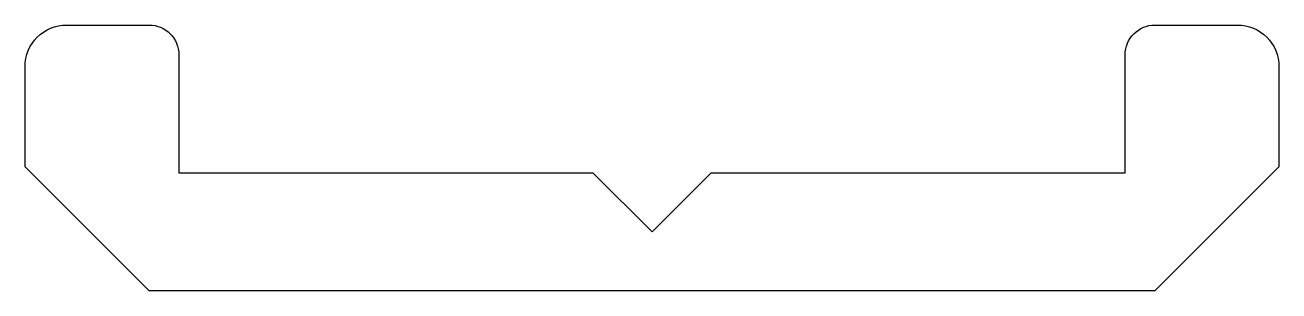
# Model space of a CAD drawing. Extents: x 255.2 to 276.4, y 265.9 to 270.4.
import ezdxf

# ---------------------------------------------------------------- set-up
doc = ezdxf.new("R2010")
doc.units = 0
doc.layers.add('ANA', color=220, linetype='CONTINUOUS')

msp = doc.modelspace()

# ---------------------------------------------------------------- linework, layer by layer
at = {"layer": 'ANA'}
msp.add_lwpolyline([(276.447, 267.983), (274.347, 265.883), (265.847, 265.883), (257.347, 265.883), (255.247, 267.983), (255.247, 269.683, -0.414214), (255.947, 270.383), (257.347, 270.383, -0.414214), (257.847, 269.883), (257.847, 267.883), (264.847, 267.883), (265.847, 266.883), (266.847, 267.883), (273.847, 267.883), (273.847, 269.883, -0.414214), (274.347, 270.383), (275.747, 270.383, -0.414214), (276.447, 269.683)], format="xyb", close=True, dxfattribs=at)

doc.saveas('drawing.dxf')
